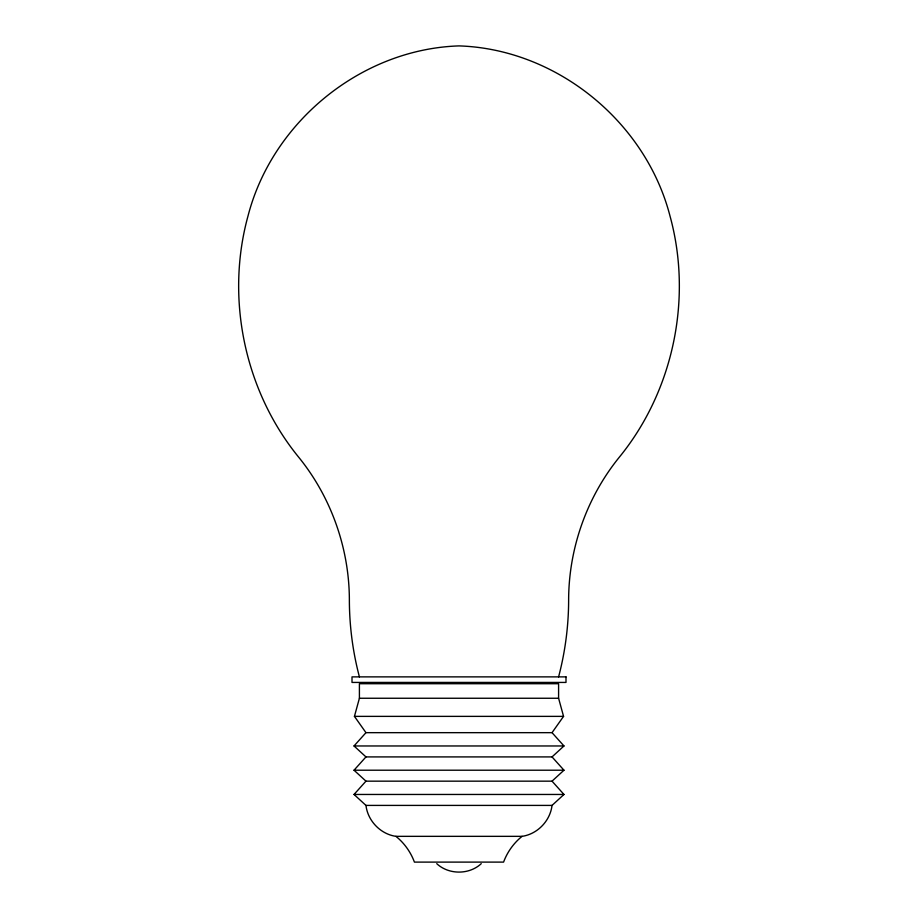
<?xml version="1.0" encoding="UTF-8"?>
<svg xmlns="http://www.w3.org/2000/svg" width="918" height="918" viewBox="0 0 918 918"><rect width="100%" height="100%" fill="white"/><g stroke="black" fill="none" stroke-linecap="round" stroke-linejoin="round"><path stroke-width="1.38" d="M552.039 781.161L563.973 794.46L552.039 805.407C550.226 820.841 537.478 834.141 522.055 836.344L395.945 836.344C380.522 834.141 367.774 820.841 365.961 805.407L354.027 794.46L365.961 781.161L552.039 781.161L563.973 770.213L552.039 756.914L365.961 756.914L354.027 745.967L365.961 732.667L552.039 732.667L563.973 745.967L552.039 756.914M558.592 676.876C565.201 651.872 568.575 626.019 568.632 600.154C568.667 548.608 586.763 497.315 619.26 457.267C673.399 390.953 692.7 298.476 669.991 215.982C645.664 121.646 556.618 49.044 459 45.9C361.382 49.044 272.336 121.646 248.009 215.982C225.3 298.476 244.601 390.953 298.74 457.267C331.237 497.315 349.333 548.608 349.368 600.154C349.425 626.019 352.799 651.872 359.408 676.876M365.961 732.667L354.44 716.373L359.408 698.254L359.408 683.715L558.592 683.715L558.592 698.254L563.56 716.373L552.039 732.667M365.961 781.161L354.027 770.213L365.961 756.914M522.055 836.344C513.724 843.068 507.287 852.065 503.58 862.105L414.42 862.105C410.713 852.065 404.276 843.068 395.945 836.344M481.261 863.654C469.236 874.9 448.764 874.9 436.738 863.654M359.408 698.254L558.592 698.254M354.44 716.373L563.56 716.373M354.027 745.967L563.973 745.967M354.027 770.213L563.973 770.213M354.027 794.46L563.973 794.46M365.961 805.407L552.039 805.407M565.993 676.876L352.007 676.876L352.007 682.43L565.993 682.43L565.993 676.876"/></g></svg>
